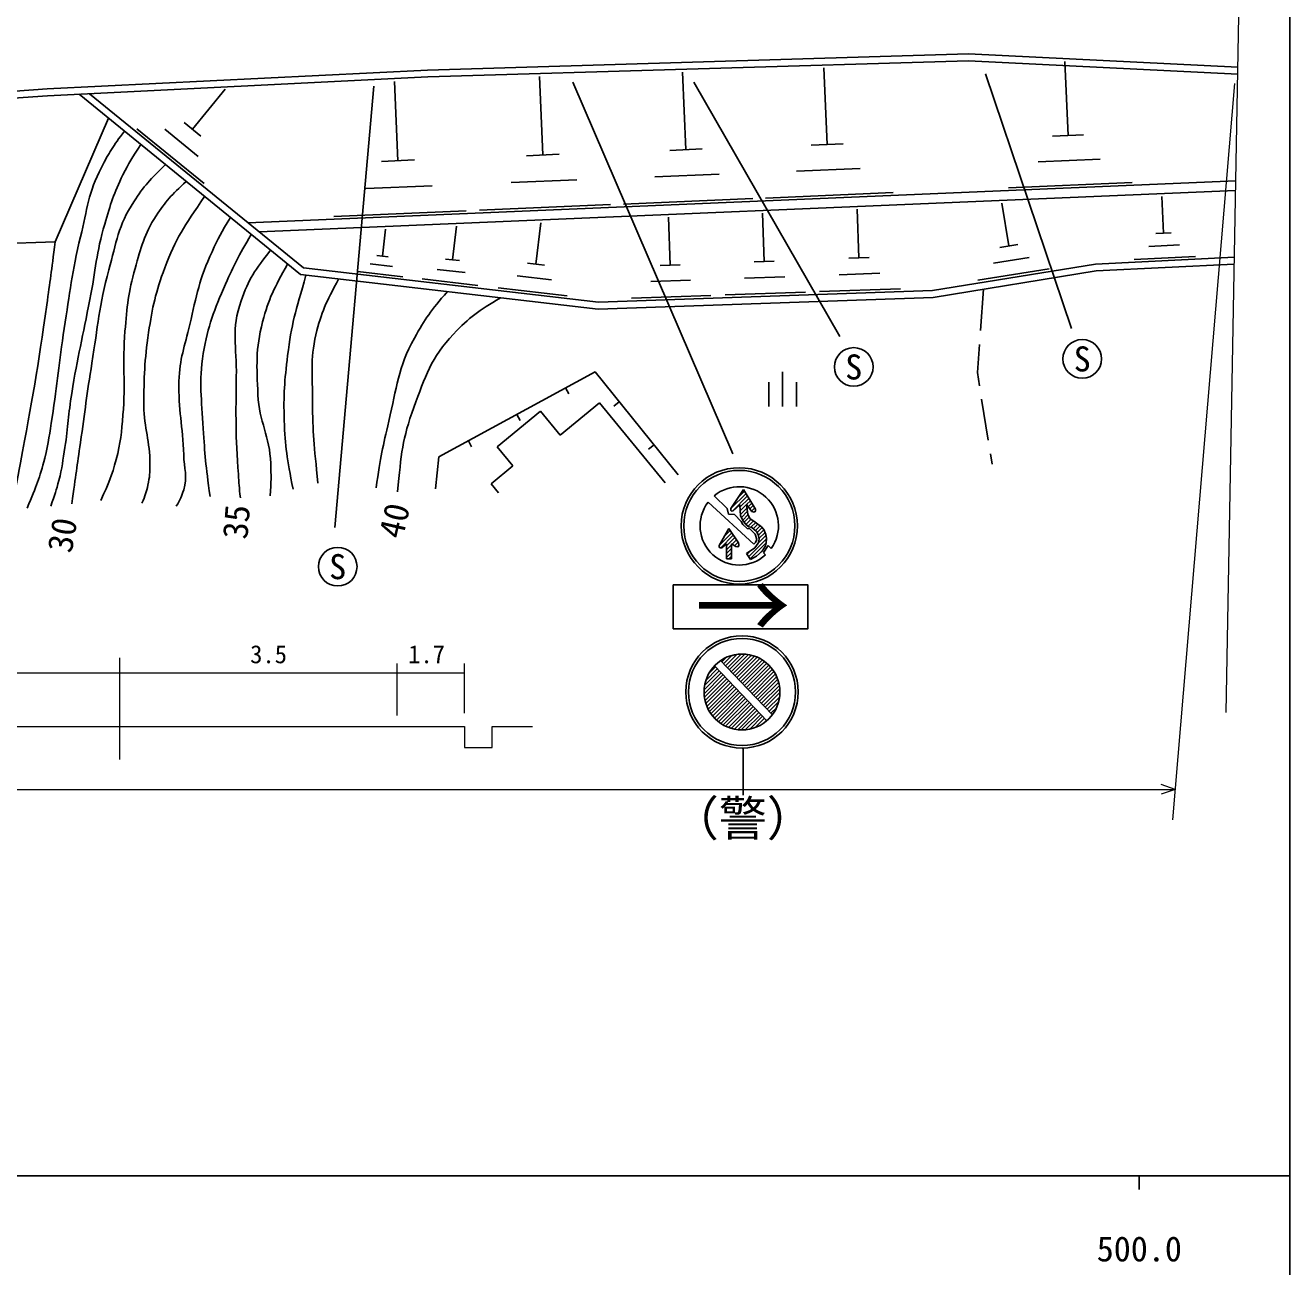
# Model space of a CAD drawing. Units: millimetres, scale not verified. Extents: x 40000 to 680000, y 20000 to 380000.
# Drawn here: x 486522 to 579000, y 198357 to 289179 of the extents above; entities that cross this region are included whole.
import ezdxf
from ezdxf.enums import TextEntityAlignment as Align

# ---------------------------------------------------------------- set-up
doc = ezdxf.new("R2010")
doc.units = ezdxf.units.MM
doc.header["$LTSCALE"] = 1000
doc.linetypes.add('CHAIN', pattern=[18.5, 12, -1.5, 3.5, -1.5])
for name, color, linetype, lineweight in [('M-BGD', 7, 'Continuous', 25), ('M-BMK', 2, 'CHAIN', 13), ('M-STR-HTXT', 7, 'Continuous', 13), ('M-STR-STRC', 7, 'Continuous', 25), ('M-TTL-BAND', 7, 'Continuous', 25)]:
    doc.layers.add(name, color=color, linetype=linetype, lineweight=lineweight)
doc.styles.add('ＭＳ ゴシック', font='')
doc.styles.get('ＭＳ ゴシック').set_extended_font_data('MS Gothic')

msp = doc.modelspace()

# ---------------------------------------------------------------- hatches: boundary and pattern name
at = {"layer": 'M-STR-STRC'}
h = msp.add_hatch(dxfattribs=at)
h.set_pattern_fill('USER', color=256, style=0, pattern_type=2)
h.set_pattern_definition([(45, (538131, 253822), (-141.421, 141.421), [])])
h.paths.add_polyline_path([(538131, 253822), (539059, 255221), (539919, 253774), (539939, 253642), (539842, 253563), (539669, 253607), (539267, 254111), (539356, 253402), (539519, 253100), (539902, 252833), (540371, 252487), (540539, 252296), (540682, 251930), (540734, 251645), (540705, 251298), (540671, 251097), (540414, 250703), (539997, 250343), (539568, 250107), (539277, 250543), (539883, 250953), (540119, 251282), (540189, 251582), (540115, 251923), (540013, 252152), (539651, 252446), (539443, 252488), (539226, 252666), (539025, 252919), (538836, 253279), (538781, 254106), (538295, 253646), (538161, 253641), (538117, 253686)])
h = msp.add_hatch(dxfattribs=at)
h.set_pattern_fill('USER', color=256, style=0, pattern_type=2)
h.set_pattern_definition([(45, (537260, 251110), (-141.421, 141.421), [])])
h.paths.add_polyline_path([(537260, 251110), (537979, 252358), (538679, 251324), (538709, 251191), (538709, 251067), (538640, 251016), (538495, 251041), (538178, 251242), (538178, 250134), (537807, 250134), (537807, 251249), (537458, 250960), (537325, 250951), (537269, 251016)])
h = msp.add_hatch(dxfattribs=at)
h.set_pattern_fill('USER', color=256, style=0, pattern_type=2)
h.set_pattern_definition([(45, (537801, 239649), (-141.421, 141.421), [])])
h.paths.add_polyline_path([(538917, 240224), (540758, 238304, -0.94992), (536919, 242309)])
h = msp.add_hatch(dxfattribs=at)
h.set_pattern_fill('USER', color=256, style=0, pattern_type=2)
h.set_pattern_definition([(45, (540182, 241373), (-141.421, 141.421), [])])
h.paths.add_polyline_path([(537376, 242699, -0.84685), (541167, 238743), (539351, 240639)])

# ---------------------------------------------------------------- linework, layer by layer
at = {"layer": 'M-BGD'}
for p, q in [((515932, 285906), (555506, 287082)), ((555506, 287082), (575204, 286113)), ((488118, 284525), (515932, 285906)), ((545173, 280466), (544935, 286059)), ((562793, 281105), (562562, 286533)), ((513772, 279273), (513526, 285077)), ((524372, 279689), (524127, 285441)), ((534838, 280080), (534597, 285752)), ((459997, 282583), (488118, 284525)), ((491223, 284173), (506859, 271424)), ((498744, 281570), (501145, 284515)), ((488697, 273336), (492617, 282384)), ((499357, 281070), (498130, 282071)), ((499597, 277607), (494689, 281608)), ((499170, 279588), (496717, 281589)), ((563924, 281153), (561662, 281057)), ((546338, 280516), (544008, 280417)), ((514982, 279324), (512563, 279222)), ((525570, 279740), (523173, 279638)), ((536020, 280130), (533657, 280030)), ((565132, 279392), (560608, 279200)), ((547583, 278701), (542922, 278503)), ((502807, 274728), (575054, 277798)), ((516273, 277441), (511436, 277235)), ((526850, 277873), (522057, 277669)), ((537282, 278290), (532555, 278089)), ((567470, 277679), (558424, 277294)), ((503626, 274060), (575042, 277096)), ((549992, 276936), (540671, 276540)), ((569776, 273963), (569642, 276664)), ((518774, 275609), (509100, 275198)), ((529328, 276058), (519741, 275650)), ((539726, 276500), (530272, 276098)), ((547491, 272164), (547367, 275717)), ((558462, 273033), (557955, 276168)), ((523872, 271705), (524224, 274736)), ((533681, 271640), (533558, 275130)), ((540560, 271901), (540437, 275422)), ((512640, 272287), (512868, 274253)), ((517771, 272021), (518055, 274474)), ((570339, 273991), (569214, 273935)), ((462894, 272434), (488697, 273336)), ((559115, 273139), (557809, 272928)), ((570946, 273119), (568696, 273007)), ((513050, 272239), (512231, 272334)), ((518282, 271962), (517260, 272080)), ((541294, 271927), (539826, 271875)), ((548232, 272190), (546751, 272138)), ((559937, 272200), (557325, 271777)), ((564797, 271709), (574954, 272213)), ((572116, 272275), (567615, 272051)), ((506859, 271424), (528440, 268924)), ((514127, 270786), (510850, 271166)), ((513384, 271536), (511745, 271726)), ((518698, 271085), (516654, 271322)), ((524504, 271632), (523241, 271778)), ((534408, 271665), (532953, 271614)), ((549013, 271032), (546053, 270928)), ((552868, 269779), (564797, 271709)), ((561413, 271366), (556188, 270521)), ((519626, 270149), (515538, 270623)), ((525018, 270548), (522493, 270841)), ((535176, 270527), (532267, 270426)), ((542068, 270779), (539134, 270676)), ((526164, 269392), (521113, 269977)), ((528440, 268924), (552868, 269779)), ((536670, 269415), (530853, 269211)), ((543576, 269656), (537708, 269451)), ((550535, 269900), (544614, 269692)), ((556593, 269869), (556376, 266841)), ((556303, 265831), (556156, 263776)), ((541908, 261296), (541908, 263826)), ((556156, 263776), (556310, 262813)), ((526036, 262649), (526278, 262205)), ((540896, 261296), (540896, 263067)), ((542920, 261296), (542920, 263067)), ((556469, 261814), (556947, 258816)), ((524211, 260946), (521042, 258341)), ((525652, 259193), (524211, 260946)), ((528519, 261550), (525652, 259193)), ((533317, 255715), (528519, 261550)), ((529964, 261632), (529570, 261314)), ((522481, 260713), (522723, 260268)), ((518927, 258777), (519169, 258332)), ((521042, 258341), (522181, 256956)), ((532505, 258481), (532111, 258163)), ((557106, 257816), (557226, 257066)), ((522181, 256956), (520585, 255644)), ((520585, 255644), (521140, 254969))]:
    msp.add_line(p, q, dxfattribs=at)
for points in [[(404048, 279467), (411996, 279723), (424017, 277319), (443244, 278347), (460070, 282080), (488148, 284020), (515952, 285400), (555501, 286576), (575195, 285607)], [(490469, 284136), (506654, 270938), (528419, 268417), (552917, 269274), (564850, 271205), (574945, 271706)], [(516525, 255267), (516768, 257601), (528195, 263825), (534274, 256288)]]:
    msp.add_lwpolyline(points, dxfattribs=at)
for points, knots in [([(493778, 281437), (492917, 280316), (492655, 279873), (492087, 278783), (491129, 276944), (491052, 275713), (490557, 273700), (489921, 271115), (489790, 269618), (489373, 266988), (488970, 264452), (488886, 263010), (488484, 260474), (488300, 259312), (488225, 258654), (487941, 257513), (487576, 256046), (487339, 255526), (486658, 253861)], [0, 0, 0, 0, 1, 1, 1, 2, 2, 2, 3, 3, 3, 4, 4, 4, 5, 5, 5, 6, 6, 6, 6]), ([(494967, 280468), (494309, 279473), (494120, 279140), (493666, 278240), (492990, 276901), (492761, 276076), (492334, 274638), (491707, 272529), (491670, 271270), (491248, 269110), (490725, 266431), (490351, 264945), (489915, 262251), (489667, 260716), (489668, 259837), (489422, 258302), (489270, 257354), (489220, 256814), (488978, 255884), (488784, 255141), (488698, 254877), (488386, 254009)], [0, 0, 0, 0, 1, 1, 1, 2, 2, 2, 3, 3, 3, 4, 4, 4, 5, 5, 5, 6, 6, 6, 7, 7, 7, 7]), ([(496787, 278984), (495636, 277913), (495225, 277434), (494456, 276266), (493315, 274535), (493184, 273280), (492630, 271282), (491907, 268677), (491830, 267140), (491396, 264471), (491027, 262203), (490883, 260923), (490557, 258648), (490306, 256894), (490227, 256346), (489915, 254157)], [0, 0, 0, 0, 1, 1, 1, 2, 2, 2, 3, 3, 3, 4, 4, 4, 5, 5, 5, 5]), ([(498288, 277760), (497202, 276753), (496799, 276329), (496084, 275230), (495202, 273873), (495010, 272933), (494554, 271381), (494043, 269638), (493966, 268600), (493814, 266791), (493614, 264408), (493863, 263054), (493666, 260671), (493560, 259389), (493501, 258658), (493173, 257414), (492852, 256199), (492648, 255743), (492038, 254404)], [0, 0, 0, 0, 1, 1, 1, 2, 2, 2, 3, 3, 3, 4, 4, 4, 5, 5, 5, 6, 6, 6, 6]), ([(499639, 276658), (498134, 274420), (497538, 273622), (496726, 271430), (496063, 269641), (495813, 268580), (495541, 266692), (495244, 264627), (495190, 263448), (495196, 261362), (495201, 259676), (495651, 258755), (495640, 257069), (495636, 256468), (495622, 256125), (495492, 255539), (495374, 255003), (495293, 254797), (495048, 254206)], [0, 0, 0, 0, 1, 1, 1, 2, 2, 2, 3, 3, 3, 4, 4, 4, 5, 5, 5, 6, 6, 6, 6]), ([(501531, 275116), (500840, 274009), (500653, 273619), (500180, 272614), (499254, 270644), (499046, 269404), (498552, 267284), (498178, 265679), (497809, 264787), (497762, 263139), (497703, 261034), (498047, 259864), (498108, 257760), (498137, 256758), (498414, 256148), (498108, 255193), (497952, 254709), (497865, 254483), (497565, 254009)], [0, 0, 0, 0, 1, 1, 1, 2, 2, 2, 3, 3, 3, 4, 4, 4, 5, 5, 5, 6, 6, 6, 6]), ([(503049, 273878), (502089, 272245), (501807, 271710), (501168, 270245), (500333, 268335), (499877, 267220), (499539, 265162), (499192, 263051), (499425, 261821), (499539, 259684), (499643, 257731), (499725, 257048), (500032, 254700)], [0, 0, 0, 0, 1, 1, 1, 2, 2, 2, 3, 3, 3, 4, 4, 4, 4]), ([(488697, 273336), (488428, 271105), (488341, 270519), (488089, 268716), (487458, 264186), (487015, 261661), (486165, 257167), (485902, 255778), (485823, 255329), (485474, 253614)], [0, 0, 0, 0, 1, 1, 1, 2, 2, 2, 3, 3, 3, 3]), ([(504459, 272728), (503320, 271289), (502864, 270594), (502303, 269012), (501580, 266973), (501985, 265647), (501957, 263484), (501920, 260689), (501895, 259116), (502105, 256328), (502156, 255653), (502165, 255425), (502253, 254601)], [0, 0, 0, 0, 1, 1, 1, 2, 2, 2, 3, 3, 3, 4, 4, 4, 4]), ([(505708, 271710), (504707, 269943), (504340, 269222), (503882, 267482), (503351, 265464), (503448, 264236), (503536, 262152), (503621, 260154), (504410, 259117), (504474, 257118), (504504, 256193), (504518, 255831), (504425, 254749)], [0, 0, 0, 0, 1, 1, 1, 2, 2, 2, 3, 3, 3, 4, 4, 4, 4]), ([(507052, 270892), (506282, 268212), (505994, 267352), (505708, 265014), (505483, 263175), (505402, 262129), (505461, 260276), (505525, 258295), (505674, 257546), (506103, 255243)], [0, 0, 0, 0, 1, 1, 1, 2, 2, 2, 3, 3, 3, 3]), ([(509441, 270616), (508521, 268905), (508179, 268215), (507781, 266544), (507337, 264685), (507537, 263569), (507534, 261658), (507530, 259321), (507639, 258486), (507929, 255687)], [0, 0, 0, 0, 1, 1, 1, 2, 2, 2, 3, 3, 3, 3]), ([(517394, 269694), (516179, 268300), (515776, 267719), (514986, 266297), (513780, 264128), (513686, 262641), (513111, 260227), (512660, 258337), (512533, 257658), (512173, 255341)], [0, 0, 0, 0, 1, 1, 1, 2, 2, 2, 3, 3, 3, 3]), ([(521280, 269244), (519660, 268300), (519014, 267822), (517848, 266593), (516204, 264860), (515748, 263461), (514937, 261214), (514103, 258906), (514012, 257831), (513752, 255045)], [0, 0, 0, 0, 1, 1, 1, 2, 2, 2, 3, 3, 3, 3])]:
    msp.add_open_spline(points, degree=3, knots=knots, dxfattribs=at)
at = {"layer": 'M-BMK'}
msp.add_arc((11267730, -250152370), 250674872, 92.45804, 92.49192, dxfattribs=at)
at = {"layer": 'M-STR-HTXT'}
for p, q in [((574353, 238894), (576020, 331368)), ((574953, 284921), (570425, 231050)), ((493435, 235476), (493435, 242913)), ((513718, 238672), (513718, 242483)), ((518636, 238856), (518636, 242483)), ((465038, 241807), (518636, 241807)), ((465038, 237873), (518636, 237873)), ((518636, 237873), (518636, 236336)), ((520664, 236336), (520664, 237873)), ((520664, 237873), (523614, 237873)), ((518636, 236336), (520664, 236336)), ((456343, 233279), (570613, 233279)), ((570613, 233279), (569601, 233634)), ((570613, 233279), (569601, 232925))]:
    msp.add_line(p, q, dxfattribs=at)
at = {"layer": 'M-STR-STRC'}
for p, q in [((526572, 285014), (538266, 257819)), ((535428, 285014), (546085, 266401)), ((556742, 285615), (563047, 267002)), ((512011, 284714), (509160, 252442)), ((536915, 254762), (537867, 253822)), ((538131, 253822), (539059, 255221)), ((539059, 255221), (539919, 253774)), ((539814, 251221), (536462, 254289)), ((537867, 253822), (537950, 253405)), ((537950, 253405), (538381, 253391)), ((538117, 253686), (538131, 253822)), ((538161, 253641), (538117, 253686)), ((538295, 253646), (538161, 253641)), ((538781, 254106), (538295, 253646)), ((538836, 253279), (538781, 254106)), ((539669, 253607), (539267, 254111)), ((539267, 254111), (539356, 253402)), ((539356, 253402), (539519, 253100)), ((539842, 253563), (539669, 253607)), ((539939, 253642), (539842, 253563)), ((539919, 253774), (539939, 253642)), ((538381, 253391), (538882, 252876)), ((539025, 252919), (538836, 253279)), ((538882, 252876), (539007, 252653)), ((539007, 252653), (539327, 252375)), ((539226, 252666), (539025, 252919)), ((539443, 252488), (539226, 252666)), ((539651, 252446), (539443, 252488)), ((539519, 253100), (539902, 252833)), ((539902, 252833), (540371, 252487)), ((540371, 252487), (540539, 252296)), ((537979, 252358), (537260, 251110)), ((538679, 251324), (537979, 252358)), ((539327, 252375), (539522, 252333)), ((539522, 252333), (539912, 251944)), ((540013, 252152), (539651, 252446)), ((539912, 251944), (540023, 251554)), ((540023, 251554), (539939, 251346)), ((540115, 251923), (540013, 252152)), ((540189, 251582), (540115, 251923)), ((540119, 251282), (540189, 251582)), ((540539, 252296), (540682, 251930)), ((540682, 251930), (540734, 251645)), ((540734, 251645), (540705, 251298)), ((537260, 251110), (537269, 251016)), ((537269, 251016), (537325, 250951)), ((537325, 250951), (537458, 250960)), ((537458, 250960), (537807, 251249)), ((537807, 251249), (537807, 250134)), ((538178, 250134), (538178, 251242)), ((538178, 251242), (538495, 251041)), ((538495, 251041), (538640, 251016)), ((538640, 251016), (538709, 251067)), ((538709, 251191), (538679, 251324)), ((538709, 251067), (538709, 251191)), ((539277, 250543), (539883, 250953)), ((539939, 251346), (539814, 251221)), ((539883, 250953), (540119, 251282)), ((540414, 250703), (539997, 250343)), ((540671, 251097), (540414, 250703)), ((540704, 250901), (540510, 250594)), ((540705, 251298), (540671, 251097)), ((540844, 251109), (540704, 250901)), ((541079, 250897), (540844, 251109)), ((537807, 250134), (538178, 250134)), ((539568, 250107), (539277, 250543)), ((539997, 250343), (539568, 250107)), ((540510, 250594), (540662, 250429)), ((538917, 240224), (536919, 242309)), ((539351, 240639), (537376, 242699)), ((541167, 238743), (539351, 240639)), ((540758, 238304), (538917, 240224)), ((539025, 236297), (539025, 232845))]:
    msp.add_line(p, q, dxfattribs=at)
msp.add_lwpolyline([(533916, 248236), (543768, 248236), (543768, 245026), (533916, 245026)], close=True, dxfattribs=at)
for centre, radius in [((547114, 264182), 1414), ((563823, 264770), 1414), ((538743, 252556), 4254), ((538743, 252556), 4062), ((509371, 249572), 1414), ((538941, 240405), 4108), ((538941, 240405), 3918), ((538941, 240405), 2777)]:
    msp.add_circle(centre, radius, dxfattribs=at)
for start, end in [(324.62301, 129.65696), (142.78358, 312.06934)]:
    msp.add_arc((538743, 252556), 2865, start, end, dxfattribs=at)
at = {"layer": 'M-TTL-BAND'}
for p, q in [((579000, 20000), (579000, 370000)), ((40000, 205000), (579000, 205000)), ((568000, 205000), (568000, 204000))]:
    msp.add_line(p, q, dxfattribs=at)

# ---------------------------------------------------------------- texts
at = {"layer": 'M-BGD', "style": 'ＭＳ ゴシック'}
for s, rotation, p in [('35', 85.32, (501951, 252849)), ('40', 77.196, (513505, 252941)), ('30', 80.34, (489221, 251888))]:
    msp.add_text(s, height=1833, rotation=rotation, dxfattribs=at).set_placement(p, align=Align.MIDDLE_CENTER)
at = {"layer": 'M-STR-HTXT', "style": 'ＭＳ ゴシック'}
for s, p in [('3.5', (504314, 242110)), ('1.7', (515870, 242110))]:
    msp.add_text(s, height=1320, dxfattribs=at).set_placement(p, align=Align.BOTTOM_CENTER)
at = {"layer": 'M-STR-STRC', "style": 'ＭＳ ゴシック'}
for s, height, p in [('S', 1833, (563823, 264770)), ('S', 1833, (547114, 264182)), ('S', 1833, (509371, 249572)), ('→', 5132, (539008, 246658))]:
    msp.add_text(s, height=height, dxfattribs=at).set_placement(p, align=Align.MIDDLE_CENTER)
msp.add_text('（警）', height=2566, dxfattribs=at).set_placement((538997, 229107), align=Align.BOTTOM_CENTER)
at = {"layer": 'M-TTL-BAND', "style": 'ＭＳ ゴシック'}
msp.add_text('500.0', height=1833, dxfattribs=at).set_placement((568000, 198195), align=Align.BOTTOM_CENTER)

doc.saveas('drawing.dxf')
